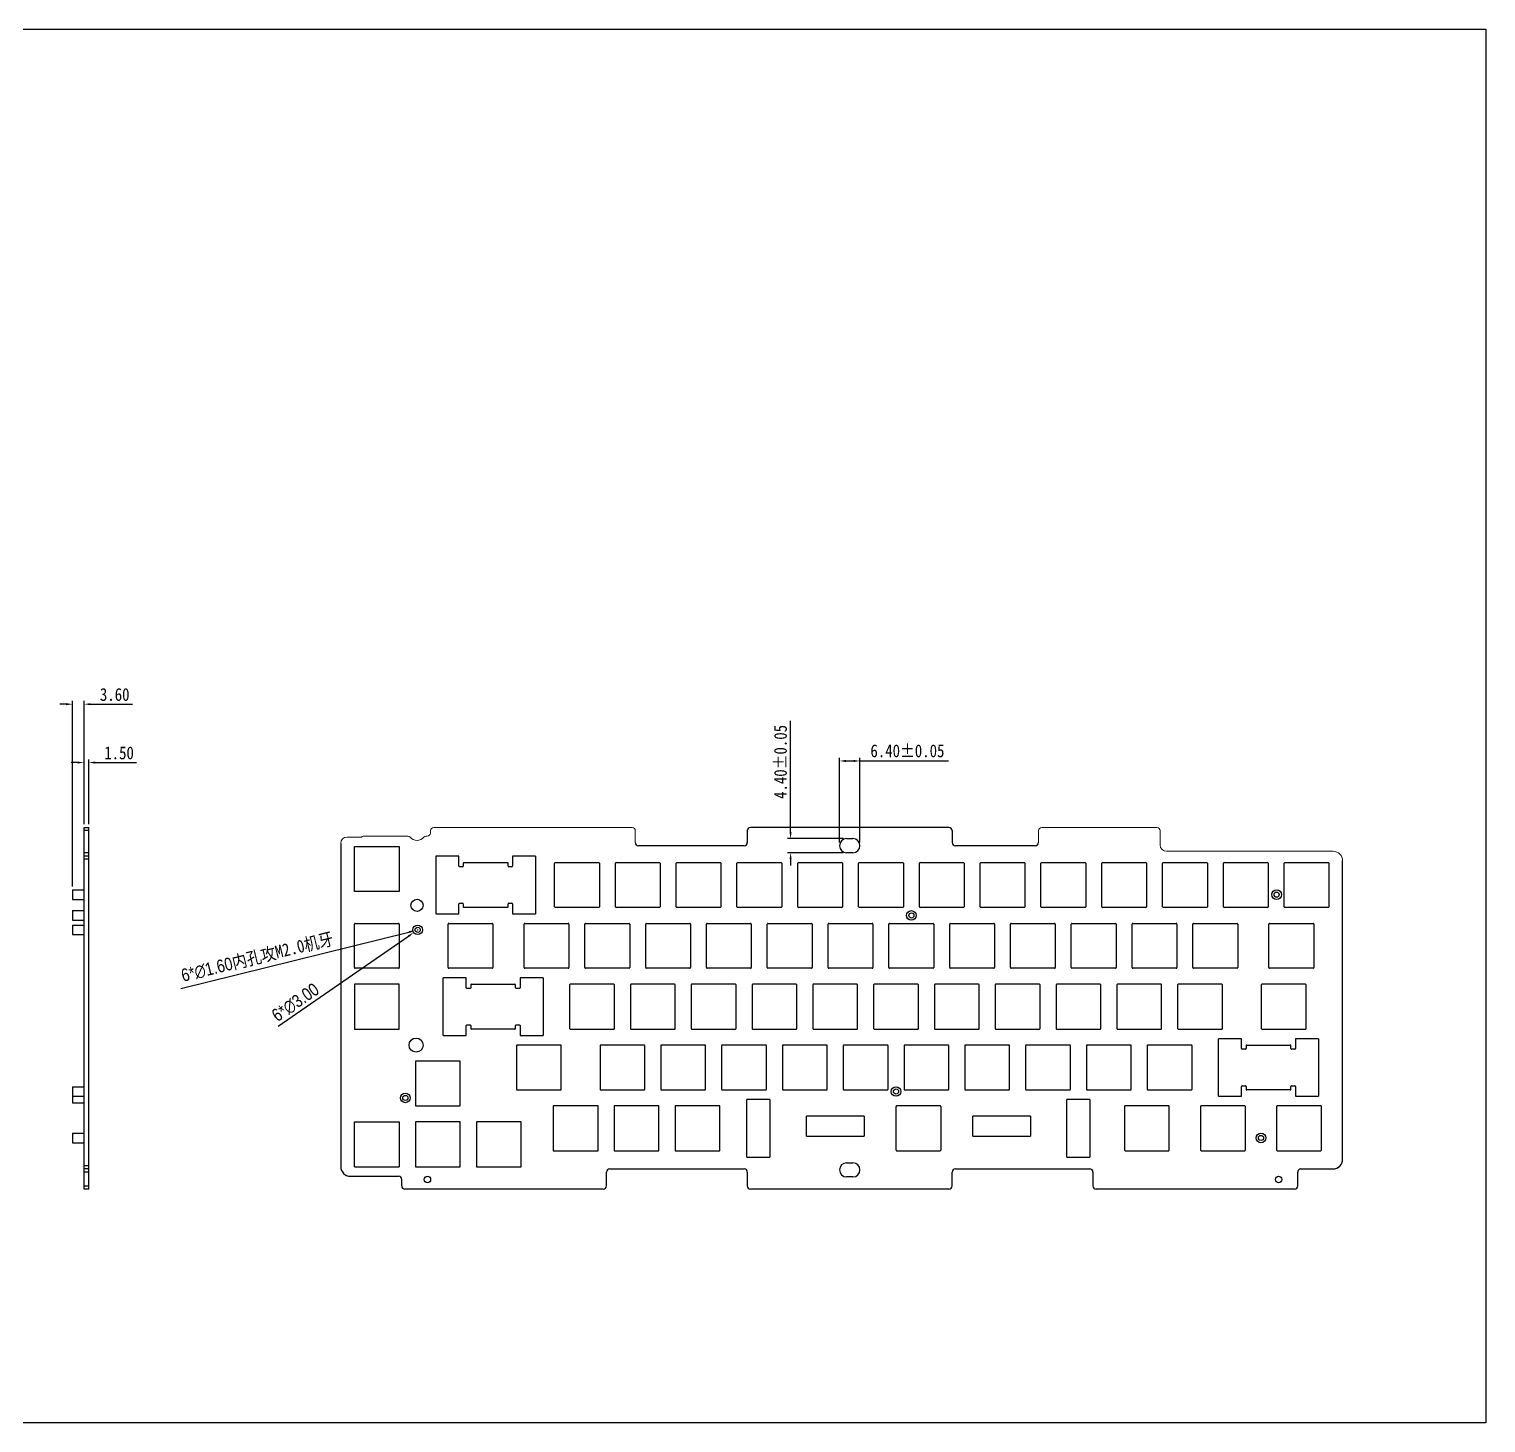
# Model space of a CAD drawing. Header units: millimetres. Extents: x -747 to 198, y -64 to 372.
# Drawn here: x -256.8 to 198.4, y -63.7 to 371.7 of the extents above; entities that cross this region are included whole.
import ezdxf

# ---------------------------------------------------------------- set-up
doc = ezdxf.new("R2010")
doc.units = ezdxf.units.MM
doc.header["$LTSCALE"] = 16.335
doc.header["$PDMODE"] = 3
doc.header["$PDSIZE"] = 8
doc.linetypes.add('CENTER2', pattern=[28.575, 19.05, -3.175, 3.175, -3.175])
doc.layers.get('0').update_dxf_attribs({"linetype": 'CONTINUOUS'})
doc.layers.get('Defpoints').update_dxf_attribs({"linetype": 'CONTINUOUS'})
doc.layers.add('中心线', color=1, linetype='CENTER2', lineweight=20)
doc.layers.add('标注尺寸', color=2, linetype='CONTINUOUS')
doc.styles.get("Standard").update_dxf_attribs({"font": '', "width": 0.85, "height": 4})
doc.styles.get('Standard').set_extended_font_data('SimSun')
doc.dimstyles.get("Standard").update_dxf_attribs({"dimtxt": 2.5, "dimasz": 2, "dimexe": 1, "dimexo": 1, "dimgap": 1, "dimtad": 1, "dimzin": 1, "dimdsep": 46, "dimtxsty": 'Standard', "dimcen": 0.09, "dimadec": 0, "dimazin": 2, "dimtp": 0.01, "dimtm": 0.01, "dimtfac": 1, "dimtofl": 0, "dimtmove": 0, "dimatfit": 3, "dimfxl": 1, "dimtolj": 1, "dimarcsym": 0})

# ---------------------------------------------------------------- blocks, each defined once
blk = doc.blocks.new('*D3')
at = {"layer": 'Defpoints', "color": 0}
for p in [(-238.13, 142.59), (-239.63, 122.33), (-238.13, 122.33)]:
    blk.add_point(p, dxfattribs=at)
at = {"layer": '标注尺寸', "color": 0, "lineweight": -2}
for p, q in [((-241.63, 142.59), (-243.63, 142.59)), ((-239.63, 123.33), (-239.63, 143.59)), ((-238.13, 123.33), (-238.13, 143.59)), ((-236.13, 142.59), (-223.26, 142.59))]:
    blk.add_line(p, q, dxfattribs=at)
at = {"layer": '标注尺寸', "color": 0}
for points in [[(-241.63, 142.92), (-241.63, 142.26), (-239.63, 142.59)], [(-236.13, 142.92), (-236.13, 142.26), (-238.13, 142.59)]]:
    blk.add_solid(points, dxfattribs=at)
at = {"layer": '标注尺寸', "color": 0, "insert": (-228.69, 145.59), "char_height": 4, "attachment_point": 5}
blk.add_mtext('\\A1;1.50', dxfattribs=at)
blk = doc.blocks.new('*D4')
at = {"layer": 'Defpoints', "color": 0}
for p in [(-136.16, 90.13), (-134.61, 90.52)]:
    blk.add_point(p, dxfattribs=at)
at = {"layer": '标注尺寸', "color": 0, "lineweight": -2}
for p, q in [((-209.39, 71.96), (-138.1, 89.65)), ((-135.47, 90.33), (-135.29, 90.33)), ((-135.38, 90.24), (-135.38, 90.42))]:
    blk.add_line(p, q, dxfattribs=at)
at = {"layer": '标注尺寸', "color": 0}
blk.add_solid([(-138.18, 89.97), (-138.02, 89.33), (-136.16, 90.13)], dxfattribs=at)
at = {"layer": '标注尺寸', "color": 0, "insert": (-185.45, 81.66), "char_height": 4, "attachment_point": 5, "rotation": 13.9345}
blk.add_mtext('\\A1;{\\fMS PGothic|b0|i0|c134|p34;6*∅1.60}内孔攻M2.0机牙', dxfattribs=at)
blk = doc.blocks.new('*D5')
at = {"layer": 'Defpoints', "color": 0}
for p in [(-134.15, 91.18), (-136.62, 89.47)]:
    blk.add_point(p, dxfattribs=at)
at = {"layer": '标注尺寸', "color": 0, "lineweight": -2}
for p, q in [((-179.01, 60.21), (-138.26, 88.34)), ((-135.47, 90.33), (-135.29, 90.33)), ((-135.38, 90.24), (-135.38, 90.42))]:
    blk.add_line(p, q, dxfattribs=at)
at = {"layer": '标注尺寸', "color": 0}
blk.add_solid([(-138.45, 88.61), (-138.08, 88.06), (-136.62, 89.47)], dxfattribs=at)
at = {"layer": '标注尺寸', "color": 0, "insert": (-173.55, 67.62), "char_height": 4, "attachment_point": 5, "rotation": 34.6194}
blk.add_mtext('\\A1;{\\fMS PGothic|b0|i0|c134|p34;6*\\fMS PGothic|b0|i0|c128|p34;∅3.00}', dxfattribs=at)
blk = doc.blocks.new('*D6')
at = {"layer": 'Defpoints', "color": 0}
for p in [(-239.63, 160.83), (-239.63, 122.33), (-243.23, 102.82)]:
    blk.add_point(p, dxfattribs=at)
at = {"layer": '标注尺寸', "color": 0, "lineweight": -2}
for p, q in [((-245.23, 160.83), (-247.23, 160.83)), ((-243.23, 103.82), (-243.23, 161.83)), ((-239.63, 123.33), (-239.63, 161.83)), ((-237.63, 160.83), (-224.49, 160.83))]:
    blk.add_line(p, q, dxfattribs=at)
at = {"layer": '标注尺寸', "color": 0}
for points in [[(-245.23, 161.16), (-245.23, 160.5), (-243.23, 160.83)], [(-237.63, 161.16), (-237.63, 160.5), (-239.63, 160.83)]]:
    blk.add_solid(points, dxfattribs=at)
at = {"layer": '标注尺寸', "color": 0, "insert": (-230.06, 163.83), "char_height": 4, "attachment_point": 5}
blk.add_mtext('\\A1;3.60', dxfattribs=at)
blk = doc.blocks.new('*D10')
at = {"layer": 'Defpoints', "color": 0}
for p in [(-1.37, 118.83), (-18.85, 114.43), (-1.37, 114.43)]:
    blk.add_point(p, dxfattribs=at)
at = {"layer": '标注尺寸', "color": 0, "lineweight": -2}
for p, q in [((-18.85, 120.83), (-18.85, 155.65)), ((-2.37, 118.83), (-19.85, 118.83)), ((-2.37, 114.43), (-19.85, 114.43)), ((-18.85, 112.43), (-18.85, 110.43))]:
    blk.add_line(p, q, dxfattribs=at)
at = {"layer": '标注尺寸', "color": 0}
for points in [[(-19.19, 120.83), (-18.52, 120.83), (-18.85, 118.83)], [(-19.19, 112.43), (-18.52, 112.43), (-18.85, 114.43)]]:
    blk.add_solid(points, dxfattribs=at)
at = {"layer": '标注尺寸', "color": 0, "insert": (-22, 142.79), "char_height": 4, "attachment_point": 5, "rotation": 90}
blk.add_mtext('\\A1;4.40%%P0.05', dxfattribs=at)
blk = doc.blocks.new('*D11')
at = {"layer": 'Defpoints', "color": 0}
for p in [(2.83, 143.09), (-3.57, 116.63), (2.83, 116.63)]:
    blk.add_point(p, dxfattribs=at)
at = {"layer": '标注尺寸', "color": 0, "lineweight": -2}
for p, q in [((-3.57, 117.63), (-3.57, 144.09)), ((-1.57, 143.09), (0.83, 143.09)), ((2.83, 117.63), (2.83, 144.09)), ((2.83, 143.09), (30.48, 143.09))]:
    blk.add_line(p, q, dxfattribs=at)
at = {"layer": '标注尺寸', "color": 0}
for points in [[(-1.57, 143.42), (-1.57, 142.76), (-3.57, 143.09)], [(0.83, 143.42), (0.83, 142.76), (2.83, 143.09)]]:
    blk.add_solid(points, dxfattribs=at)
at = {"layer": '标注尺寸', "color": 0, "insert": (17.66, 146.23), "char_height": 4, "attachment_point": 5}
blk.add_mtext('\\A1;6.40%%P0.05', dxfattribs=at)

msp = doc.modelspace()

# ---------------------------------------------------------------- linework, layer by layer
at = {"color": 7, "linetype": 'Continuous'}
for p, q in [((-239.633, 9.326), (-239.633, 122.326)), ((-239.633, 122.326), (-238.133, 122.326)), ((-238.133, 121.326), (-239.633, 121.326)), ((-238.133, 9.326), (-238.133, 122.326)), ((-32.369, 121.326), (-32.369, 117.626)), ((30.631, 122.326), (-31.369, 122.326)), ((-1.369, 118.826), (0.631, 118.826)), ((31.631, 121.326), (31.631, 117.626)), ((-238.133, 114.376), (-239.633, 114.376)), ((-159.434, 117.326), (-159.434, 16.355)), ((-155.134, 116.326), (-141.134, 116.326)), ((-155.134, 102.326), (-155.134, 116.326)), ((-141.134, 116.326), (-141.134, 102.326)), ((-33.369, 116.626), (-66.369, 116.626)), ((0.631, 114.426), (-1.369, 114.426)), ((57.631, 116.626), (32.631, 116.626)), ((-238.133, 113.376), (-239.633, 113.376)), ((-238.133, 112.376), (-239.633, 112.376)), ((-122.529, 113.326), (-129.729, 113.326)), ((-129.729, 113.326), (-129.729, 95.326)), ((-122.529, 110.226), (-122.529, 113.326)), ((-121.329, 110.026), (-122.329, 110.026)), ((-121.129, 111.126), (-121.129, 110.226)), ((-120.929, 111.326), (-107.329, 111.326)), ((-107.129, 110.226), (-107.129, 111.126)), ((-105.929, 110.026), (-106.929, 110.026)), ((-98.529, 113.326), (-105.729, 113.326)), ((-105.729, 113.326), (-105.729, 110.226)), ((-98.529, 113.326), (-98.529, 95.326)), ((-92.604, 97.526), (-92.604, 111.126)), ((-92.404, 111.326), (-78.804, 111.326)), ((-78.604, 111.126), (-78.604, 97.526)), ((-73.604, 97.526), (-73.604, 111.126)), ((-73.404, 111.326), (-59.804, 111.326)), ((-59.604, 111.126), (-59.604, 97.526)), ((-54.604, 97.526), (-54.604, 111.126)), ((-54.404, 111.326), (-40.804, 111.326)), ((-40.604, 111.126), (-40.604, 97.526)), ((-35.604, 97.526), (-35.604, 111.126)), ((-35.404, 111.326), (-21.804, 111.326)), ((-21.604, 111.126), (-21.604, 97.526)), ((-16.604, 97.526), (-16.604, 111.126)), ((-16.404, 111.326), (-2.804, 111.326)), ((-2.604, 111.126), (-2.604, 97.526)), ((2.396, 97.526), (2.396, 111.126)), ((2.596, 111.326), (16.196, 111.326)), ((16.396, 111.126), (16.396, 97.526)), ((21.396, 97.526), (21.396, 111.126)), ((21.596, 111.326), (35.196, 111.326)), ((35.396, 111.126), (35.396, 97.526)), ((40.396, 97.526), (40.396, 111.126)), ((40.596, 111.326), (54.196, 111.326)), ((54.396, 111.126), (54.396, 97.526)), ((59.396, 97.526), (59.396, 111.126)), ((59.596, 111.326), (73.196, 111.326)), ((73.396, 111.126), (73.396, 97.526)), ((78.396, 97.526), (78.396, 111.126)), ((78.596, 111.326), (92.196, 111.326)), ((92.396, 111.126), (92.396, 97.526)), ((97.396, 97.526), (97.396, 111.126)), ((97.596, 111.326), (111.196, 111.326)), ((111.396, 111.126), (111.396, 97.526)), ((116.396, 97.526), (116.396, 111.126)), ((116.596, 111.326), (130.196, 111.326)), ((130.396, 111.126), (130.396, 97.526)), ((135.396, 97.526), (135.396, 111.126)), ((135.596, 111.326), (149.196, 111.326)), ((149.396, 111.126), (149.396, 97.526)), ((153.662, 18.655), (153.662, 111.876)), ((-243.233, 102.826), (-239.633, 102.826)), ((-243.233, 102.824), (-243.233, 99.827)), ((-141.134, 102.326), (-155.134, 102.326)), ((-243.233, 99.826), (-239.633, 99.826)), ((-243.233, 96.326), (-239.633, 96.326)), ((-243.233, 96.324), (-243.233, 93.327)), ((-122.529, 95.326), (-122.529, 98.426)), ((-122.329, 98.626), (-121.329, 98.626)), ((-121.129, 98.426), (-121.129, 97.526)), ((-107.329, 97.326), (-120.929, 97.326)), ((-107.129, 97.526), (-107.129, 98.426)), ((-106.929, 98.626), (-105.929, 98.626)), ((-105.729, 98.426), (-105.729, 95.326)), ((-78.804, 97.326), (-92.404, 97.326)), ((-59.804, 97.326), (-73.404, 97.326)), ((-40.804, 97.326), (-54.404, 97.326)), ((-21.804, 97.326), (-35.404, 97.326)), ((-2.804, 97.326), (-16.404, 97.326)), ((16.196, 97.326), (2.596, 97.326)), ((35.196, 97.326), (21.596, 97.326)), ((54.196, 97.326), (40.596, 97.326)), ((73.196, 97.326), (59.596, 97.326)), ((92.196, 97.326), (78.596, 97.326)), ((111.196, 97.326), (97.596, 97.326)), ((130.196, 97.326), (116.596, 97.326)), ((149.196, 97.326), (135.596, 97.326)), ((-243.233, 93.326), (-239.633, 93.326)), ((-243.233, 91.826), (-239.633, 91.826)), ((-243.233, 91.824), (-243.233, 88.827)), ((-155.134, 78.526), (-155.134, 92.126)), ((-154.934, 92.326), (-141.334, 92.326)), ((-141.134, 92.126), (-141.134, 78.526)), ((-129.729, 95.326), (-122.529, 95.326)), ((-125.899, 78.526), (-125.899, 92.126)), ((-125.699, 92.326), (-112.099, 92.326)), ((-111.899, 92.126), (-111.899, 78.526)), ((-105.729, 95.326), (-98.529, 95.326)), ((-102.134, 78.526), (-102.134, 92.126)), ((-101.934, 92.326), (-88.334, 92.326)), ((-88.134, 92.126), (-88.134, 78.526)), ((-83.134, 78.526), (-83.134, 92.126)), ((-82.934, 92.326), (-69.334, 92.326)), ((-69.134, 92.126), (-69.134, 78.526)), ((-64.134, 78.526), (-64.134, 92.126)), ((-63.934, 92.326), (-50.334, 92.326)), ((-50.134, 92.126), (-50.134, 78.526)), ((-45.134, 78.526), (-45.134, 92.126)), ((-44.934, 92.326), (-31.334, 92.326)), ((-31.134, 92.126), (-31.134, 78.526)), ((-26.134, 78.526), (-26.134, 92.126)), ((-25.934, 92.326), (-12.334, 92.326)), ((-12.134, 92.126), (-12.134, 78.526)), ((-7.134, 78.526), (-7.134, 92.126)), ((-6.934, 92.326), (6.666, 92.326)), ((6.866, 92.126), (6.866, 78.526)), ((11.866, 78.526), (11.866, 92.126)), ((12.066, 92.326), (25.666, 92.326)), ((25.866, 92.126), (25.866, 78.526)), ((30.866, 78.526), (30.866, 92.126)), ((31.066, 92.326), (44.666, 92.326)), ((44.866, 92.126), (44.866, 78.526)), ((49.866, 78.526), (49.866, 92.126)), ((50.066, 92.326), (63.666, 92.326)), ((63.866, 92.126), (63.866, 78.526)), ((68.866, 78.526), (68.866, 92.126)), ((69.066, 92.326), (82.666, 92.326)), ((82.866, 92.126), (82.866, 78.526)), ((87.866, 78.526), (87.866, 92.126)), ((88.066, 92.326), (101.666, 92.326)), ((101.866, 92.126), (101.866, 78.526)), ((106.866, 78.526), (106.866, 92.126)), ((107.066, 92.326), (120.666, 92.326)), ((120.866, 92.126), (120.866, 78.526)), ((130.631, 78.526), (130.631, 92.126)), ((130.831, 92.326), (144.431, 92.326)), ((144.631, 92.126), (144.631, 78.526)), ((-243.233, 88.826), (-239.633, 88.826)), ((-141.334, 78.326), (-154.934, 78.326)), ((-112.099, 78.326), (-125.699, 78.326)), ((-88.334, 78.326), (-101.934, 78.326)), ((-69.334, 78.326), (-82.934, 78.326)), ((-50.334, 78.326), (-63.934, 78.326)), ((-31.334, 78.326), (-44.934, 78.326)), ((-12.334, 78.326), (-25.934, 78.326)), ((6.666, 78.326), (-6.934, 78.326)), ((25.666, 78.326), (12.066, 78.326)), ((44.666, 78.326), (31.066, 78.326)), ((63.666, 78.326), (50.066, 78.326)), ((82.666, 78.326), (69.066, 78.326)), ((101.666, 78.326), (88.066, 78.326)), ((120.666, 78.326), (107.066, 78.326)), ((144.431, 78.326), (130.831, 78.326)), ((-141.134, 73.326), (-155.134, 73.326)), ((-155.134, 73.326), (-155.134, 59.326)), ((-141.134, 59.326), (-141.134, 73.326)), ((-120.204, 75.326), (-127.404, 75.326)), ((-127.404, 57.326), (-127.404, 75.326)), ((-120.204, 72.226), (-120.204, 75.326)), ((-118.804, 73.126), (-118.804, 72.226)), ((-118.604, 73.326), (-105.004, 73.326)), ((-104.804, 72.226), (-104.804, 73.126)), ((-96.204, 75.326), (-103.404, 75.326)), ((-103.404, 75.326), (-103.404, 72.226)), ((-96.204, 75.326), (-96.204, 57.326)), ((-87.899, 73.126), (-87.899, 59.526)), ((-74.099, 73.326), (-87.699, 73.326)), ((-73.899, 59.526), (-73.899, 73.126)), ((-68.899, 73.126), (-68.899, 59.526)), ((-55.099, 73.326), (-68.699, 73.326)), ((-54.899, 59.526), (-54.899, 73.126)), ((-49.899, 73.126), (-49.899, 59.526)), ((-36.099, 73.326), (-49.699, 73.326)), ((-35.899, 59.526), (-35.899, 73.126)), ((-30.899, 73.126), (-30.899, 59.526)), ((-17.099, 73.326), (-30.699, 73.326)), ((-16.899, 59.526), (-16.899, 73.126)), ((-11.899, 73.126), (-11.899, 59.526)), ((1.901, 73.326), (-11.699, 73.326)), ((2.101, 59.526), (2.101, 73.126)), ((7.101, 73.126), (7.101, 59.526)), ((20.901, 73.326), (7.301, 73.326)), ((21.101, 59.526), (21.101, 73.126)), ((26.101, 73.126), (26.101, 59.526)), ((39.901, 73.326), (26.301, 73.326)), ((40.101, 59.526), (40.101, 73.126)), ((45.101, 73.126), (45.101, 59.526)), ((58.901, 73.326), (45.301, 73.326)), ((59.101, 59.526), (59.101, 73.126)), ((64.101, 73.126), (64.101, 59.526)), ((77.901, 73.326), (64.301, 73.326)), ((78.101, 59.526), (78.101, 73.126)), ((83.101, 73.126), (83.101, 59.526)), ((96.901, 73.326), (83.301, 73.326)), ((97.101, 59.526), (97.101, 73.126)), ((102.101, 73.126), (102.101, 59.526)), ((115.901, 73.326), (102.301, 73.326)), ((116.101, 59.526), (116.101, 73.126)), ((128.246, 73.126), (128.246, 59.526)), ((142.046, 73.326), (128.446, 73.326)), ((142.246, 59.526), (142.246, 73.126)), ((-119.004, 72.026), (-120.004, 72.026)), ((-103.604, 72.026), (-104.604, 72.026)), ((-155.134, 59.326), (-141.134, 59.326)), ((-120.204, 57.326), (-120.204, 60.426)), ((-120.004, 60.626), (-119.004, 60.626)), ((-118.804, 60.426), (-118.804, 59.526)), ((-105.004, 59.326), (-118.604, 59.326)), ((-104.804, 59.526), (-104.804, 60.426)), ((-104.604, 60.626), (-103.604, 60.626)), ((-103.404, 60.426), (-103.404, 57.326)), ((-87.699, 59.326), (-74.099, 59.326)), ((-68.699, 59.326), (-55.099, 59.326)), ((-49.699, 59.326), (-36.099, 59.326)), ((-30.699, 59.326), (-17.099, 59.326)), ((-11.699, 59.326), (1.901, 59.326)), ((7.301, 59.326), (20.901, 59.326)), ((26.301, 59.326), (39.901, 59.326)), ((45.301, 59.326), (58.901, 59.326)), ((64.301, 59.326), (77.901, 59.326)), ((83.301, 59.326), (96.901, 59.326)), ((102.301, 59.326), (115.901, 59.326)), ((128.446, 59.326), (142.046, 59.326)), ((-127.404, 57.326), (-120.204, 57.326)), ((-103.404, 57.326), (-96.204, 57.326)), ((114.896, 38.326), (114.896, 56.326)), ((122.096, 56.326), (114.896, 56.326)), ((122.096, 53.226), (122.096, 56.326)), ((138.896, 56.326), (138.896, 53.226)), ((146.096, 56.326), (138.896, 56.326)), ((146.096, 56.326), (146.096, 38.326)), ((-90.554, 54.326), (-104.554, 54.326)), ((-104.554, 54.326), (-104.554, 40.326)), ((-90.554, 40.326), (-90.554, 54.326)), ((-78.409, 54.126), (-78.409, 40.526)), ((-64.609, 54.326), (-78.209, 54.326)), ((-64.409, 40.526), (-64.409, 54.126)), ((-59.409, 54.126), (-59.409, 40.526)), ((-45.609, 54.326), (-59.209, 54.326)), ((-45.409, 40.526), (-45.409, 54.126)), ((-40.409, 54.126), (-40.409, 40.526)), ((-26.609, 54.326), (-40.209, 54.326)), ((-26.409, 40.526), (-26.409, 54.126)), ((-21.409, 54.126), (-21.409, 40.526)), ((-7.609, 54.326), (-21.209, 54.326)), ((-7.409, 40.526), (-7.409, 54.126)), ((-2.409, 54.126), (-2.409, 40.526)), ((11.391, 54.326), (-2.209, 54.326)), ((11.591, 40.526), (11.591, 54.126)), ((16.591, 54.126), (16.591, 40.526)), ((30.391, 54.326), (16.791, 54.326)), ((30.591, 40.526), (30.591, 54.126)), ((35.591, 54.126), (35.591, 40.526)), ((49.391, 54.326), (35.791, 54.326)), ((49.591, 40.526), (49.591, 54.126)), ((54.591, 54.126), (54.591, 40.526)), ((68.391, 54.326), (54.791, 54.326)), ((68.591, 40.526), (68.591, 54.126)), ((73.591, 54.126), (73.591, 40.526)), ((87.391, 54.326), (73.791, 54.326)), ((87.591, 40.526), (87.591, 54.126)), ((92.591, 54.126), (92.591, 40.526)), ((106.391, 54.326), (92.791, 54.326)), ((106.591, 40.526), (106.591, 54.126)), ((123.296, 53.026), (122.296, 53.026)), ((123.496, 54.126), (123.496, 53.226)), ((123.696, 54.326), (137.296, 54.326)), ((137.496, 53.226), (137.496, 54.126)), ((138.696, 53.026), (137.696, 53.026)), ((-122.084, 49.326), (-136.084, 49.326)), ((-136.084, 49.326), (-136.084, 35.326)), ((-122.084, 35.326), (-122.084, 49.326)), ((-243.233, 41.326), (-239.633, 41.326)), ((-243.233, 41.324), (-243.233, 36.327)), ((122.096, 38.326), (122.096, 41.426)), ((122.296, 41.626), (123.296, 41.626)), ((123.496, 41.426), (123.496, 40.526)), ((137.496, 40.526), (137.496, 41.426)), ((137.696, 41.626), (138.696, 41.626)), ((138.896, 41.426), (138.896, 38.326)), ((-243.233, 38.326), (-239.633, 38.326)), ((-104.554, 40.326), (-90.554, 40.326)), ((-78.209, 40.326), (-64.609, 40.326)), ((-59.209, 40.326), (-45.609, 40.326)), ((-40.209, 40.326), (-26.609, 40.326)), ((-25.309, 37.326), (-32.509, 37.326)), ((-32.509, 19.326), (-32.509, 37.326)), ((-25.309, 37.326), (-25.309, 19.326)), ((-21.209, 40.326), (-7.609, 40.326)), ((-2.209, 40.326), (11.391, 40.326)), ((16.791, 40.326), (30.391, 40.326)), ((35.791, 40.326), (49.391, 40.326)), ((54.791, 40.326), (68.391, 40.326)), ((67.491, 19.326), (67.491, 37.326)), ((74.691, 37.326), (67.491, 37.326)), ((73.791, 40.326), (87.391, 40.326)), ((74.691, 37.326), (74.691, 19.326)), ((92.791, 40.326), (106.391, 40.326)), ((114.896, 38.326), (122.096, 38.326)), ((137.296, 40.326), (123.696, 40.326)), ((138.896, 38.326), (146.096, 38.326)), ((-243.233, 36.326), (-239.633, 36.326)), ((-136.084, 35.326), (-122.084, 35.326)), ((-79.034, 35.326), (-93.034, 35.326)), ((-93.034, 35.326), (-93.034, 21.326)), ((-79.034, 21.326), (-79.034, 35.326)), ((-59.984, 35.326), (-73.984, 35.326)), ((-73.984, 35.326), (-73.984, 21.326)), ((-59.984, 21.326), (-59.984, 35.326)), ((-40.934, 35.326), (-54.934, 35.326)), ((-54.934, 35.326), (-54.934, 21.326)), ((-40.934, 21.326), (-40.934, 35.326)), ((4.091, 32.076), (-13.909, 32.076)), ((-13.909, 25.826), (-13.909, 32.076)), ((4.091, 32.076), (4.091, 25.826)), ((14.091, 21.526), (14.091, 35.126)), ((27.891, 35.326), (14.291, 35.326)), ((28.091, 35.126), (28.091, 21.526)), ((38.091, 25.826), (38.091, 32.076)), ((56.091, 32.076), (38.091, 32.076)), ((56.091, 32.076), (56.091, 25.826)), ((85.496, 35.126), (85.496, 21.526)), ((99.296, 35.326), (85.696, 35.326)), ((99.496, 21.526), (99.496, 35.126)), ((109.261, 35.126), (109.261, 21.526)), ((123.061, 35.326), (109.461, 35.326)), ((123.261, 21.526), (123.261, 35.126)), ((133.026, 35.126), (133.026, 21.526)), ((146.826, 35.326), (133.226, 35.326)), ((147.026, 21.526), (147.026, 35.126)), ((-155.134, 30.326), (-141.134, 30.326)), ((-155.134, 16.326), (-155.134, 30.326)), ((-141.134, 30.326), (-141.134, 16.326)), ((-122.084, 30.326), (-136.084, 30.326)), ((-136.084, 30.326), (-136.084, 16.326)), ((-122.084, 16.326), (-122.084, 30.326)), ((-103.034, 30.326), (-117.034, 30.326)), ((-117.034, 30.326), (-117.034, 16.326)), ((-103.034, 16.326), (-103.034, 30.326)), ((-243.233, 26.826), (-239.633, 26.826)), ((-243.233, 26.824), (-243.233, 23.827)), ((-243.233, 23.826), (-239.633, 23.826)), ((-13.909, 25.826), (4.091, 25.826)), ((38.091, 25.826), (56.091, 25.826)), ((-93.034, 21.326), (-79.034, 21.326)), ((-73.984, 21.326), (-59.984, 21.326)), ((-54.934, 21.326), (-40.934, 21.326)), ((-32.509, 19.326), (-25.309, 19.326)), ((14.291, 21.326), (27.891, 21.326)), ((67.491, 19.326), (74.691, 19.326)), ((85.696, 21.326), (99.296, 21.326)), ((109.461, 21.326), (123.061, 21.326)), ((133.226, 21.326), (146.826, 21.326)), ((-239.633, 16.655), (-238.133, 16.655)), ((-238.133, 15.655), (-239.633, 15.655)), ((-238.133, 14.655), (-239.633, 14.655)), ((-155.134, 16.326), (-141.134, 16.326)), ((-136.084, 16.326), (-122.084, 16.326)), ((-117.034, 16.326), (-103.034, 16.326)), ((-76.369, 10.326), (-76.369, 14.655)), ((-75.369, 15.655), (-33.369, 15.655)), ((-32.369, 14.655), (-32.369, 10.326)), ((-1.369, 17.526), (0.631, 17.526)), ((31.631, 10.326), (31.631, 14.655)), ((32.631, 15.655), (74.631, 15.655)), ((75.631, 14.655), (75.631, 10.326)), ((139.631, 10.326), (139.631, 14.655)), ((140.631, 15.655), (150.662, 15.655)), ((-239.633, 10.326), (-238.133, 10.326)), ((-238.133, 9.326), (-239.633, 9.326)), ((-156.434, 13.355), (-141.369, 13.355)), ((-140.369, 10.326), (-140.369, 12.355)), ((-77.369, 9.326), (-139.369, 9.326)), ((30.631, 9.326), (-31.369, 9.326)), ((0.631, 13.126), (-1.369, 13.126)), ((138.631, 9.326), (76.631, 9.326))]:
    msp.add_line(p, q, dxfattribs=at)
msp.add_lwpolyline([(-747.423, 371.725), (198.417, 371.725), (198.417, -63.697), (-747.423, -63.697)], close=True)
for centre, radius in [((133.026, 101.326), 1.5), ((133.026, 101.326), 0.8), ((-135.593, 97.997), 1.9), ((18.896, 94.826), 1.5), ((18.896, 94.826), 0.8), ((-135.384, 90.326), 1.5), ((-135.384, 90.326), 0.8), ((14.091, 39.826), 1.5), ((-139.234, 37.826), 1.5), ((-139.234, 37.826), 0.8), ((14.091, 39.826), 0.8), ((128.143, 25.326), 1.5), ((128.143, 25.326), 0.8), ((-132.338, 12.326), 1), ((133.662, 12.326), 1)]:
    msp.add_circle(centre, radius, dxfattribs=at)
msp.add_circle((-135.894, 54.326), 2.2)
for centre, radius, start, end in [((-31.369, 121.326), 1, 90, 180), ((-1.369, 116.626), 2.2, 90, 270), ((0.631, 116.626), 2.2, 270, 90), ((30.631, 121.326), 1, 0, 90), ((-66.369, 117.626), 1, 180, 270), ((-33.369, 117.626), 1, 270, 0), ((32.631, 117.626), 1, 180, 270), ((57.631, 117.626), 1, 270, 0), ((-122.329, 110.226), 0.2, 180, 270), ((-121.329, 110.226), 0.2, 270, 0), ((-120.929, 111.126), 0.2, 90, 180), ((-107.329, 111.126), 0.2, 0, 90), ((-106.929, 110.226), 0.2, 180, 270), ((-105.929, 110.226), 0.2, 270, 0), ((-92.404, 111.126), 0.2, 90, 180), ((-78.804, 111.126), 0.2, 360, 90), ((-73.404, 111.126), 0.2, 90, 180), ((-59.804, 111.126), 0.2, 0, 90), ((-54.404, 111.126), 0.2, 90, 180), ((-40.804, 111.126), 0.2, 0, 90), ((-35.404, 111.126), 0.2, 90, 180), ((-21.804, 111.126), 0.2, 360, 90), ((-16.404, 111.126), 0.2, 90, 180), ((-2.804, 111.126), 0.2, 0, 90), ((2.596, 111.126), 0.2, 90, 180), ((16.196, 111.126), 0.2, 360, 90), ((21.596, 111.126), 0.2, 90, 180), ((35.196, 111.126), 0.2, 360, 90), ((40.596, 111.126), 0.2, 90, 180), ((54.196, 111.126), 0.2, 360, 90), ((59.596, 111.126), 0.2, 90, 180), ((73.196, 111.126), 0.2, 360, 90), ((78.596, 111.126), 0.2, 90, 180), ((92.196, 111.126), 0.2, 360, 90), ((97.596, 111.126), 0.2, 90, 180), ((111.196, 111.126), 0.2, 0, 90), ((116.596, 111.126), 0.2, 90, 180), ((130.196, 111.126), 0.2, 360, 90), ((135.596, 111.126), 0.2, 90, 180), ((149.196, 111.126), 0.2, 360, 90), ((-122.329, 98.426), 0.2, 90, 180), ((-121.329, 98.426), 0.2, 360, 90), ((-120.929, 97.526), 0.2, 180, 270), ((-107.329, 97.526), 0.2, 270, 0), ((-106.929, 98.426), 0.2, 90, 180), ((-105.929, 98.426), 0.2, 360, 90), ((-92.404, 97.526), 0.2, 180, 270), ((-78.804, 97.526), 0.2, 270, 0), ((-73.404, 97.526), 0.2, 180, 270), ((-59.804, 97.526), 0.2, 270, 0), ((-54.404, 97.526), 0.2, 180, 270), ((-40.804, 97.526), 0.2, 270, 0), ((-35.404, 97.526), 0.2, 180, 270), ((-21.804, 97.526), 0.2, 270, 0), ((-16.404, 97.526), 0.2, 180, 270), ((-2.804, 97.526), 0.2, 270, 0), ((2.596, 97.526), 0.2, 180, 270), ((16.196, 97.526), 0.2, 270, 0), ((21.596, 97.526), 0.2, 180, 270), ((35.196, 97.526), 0.2, 270, 0), ((40.596, 97.526), 0.2, 180, 270), ((54.196, 97.526), 0.2, 270, 0), ((59.596, 97.526), 0.2, 180, 270), ((73.196, 97.526), 0.2, 270, 0), ((78.596, 97.526), 0.2, 180, 270), ((92.196, 97.526), 0.2, 270, 0), ((97.596, 97.526), 0.2, 180, 270), ((111.196, 97.526), 0.2, 270, 360), ((116.596, 97.526), 0.2, 180, 270), ((130.196, 97.526), 0.2, 270, 0), ((135.596, 97.526), 0.2, 180, 270), ((149.196, 97.526), 0.2, 270, 0), ((-154.934, 92.126), 0.2, 90, 180), ((-141.334, 92.126), 0.2, 0, 90), ((-125.699, 92.126), 0.2, 89.99999, 180), ((-112.099, 92.126), 0.2, 0, 90.00001), ((-101.934, 92.126), 0.2, 89.99999, 180), ((-88.334, 92.126), 0.2, 360, 90.00001), ((-82.934, 92.126), 0.2, 89.99999, 180), ((-69.334, 92.126), 0.2, 360, 90.00001), ((-63.934, 92.126), 0.2, 89.99999, 180), ((-50.334, 92.126), 0.2, 0, 90.00001), ((-44.934, 92.126), 0.2, 89.99999, 180), ((-31.334, 92.126), 0.2, 360, 90.00001), ((-25.934, 92.126), 0.2, 89.99999, 180), ((-12.334, 92.126), 0.2, 0, 90.00001), ((-6.934, 92.126), 0.2, 89.99999, 180), ((6.666, 92.126), 0.2, 360, 90.00001), ((12.066, 92.126), 0.2, 89.99999, 180), ((25.666, 92.126), 0.2, 360, 90.00001), ((31.066, 92.126), 0.2, 89.99999, 180), ((44.666, 92.126), 0.2, 360, 90.00001), ((50.066, 92.126), 0.2, 89.99999, 180), ((63.666, 92.126), 0.2, 360, 90.00001), ((69.066, 92.126), 0.2, 89.99999, 180), ((82.666, 92.126), 0.2, 360, 90.00001), ((88.066, 92.126), 0.2, 89.99999, 180), ((101.666, 92.126), 0.2, 360, 90.00001), ((107.066, 92.126), 0.2, 89.99999, 180), ((120.666, 92.126), 0.2, 360, 90.00001), ((130.831, 92.126), 0.2, 89.99999, 180), ((144.431, 92.126), 0.2, 360, 90.00001), ((-154.934, 78.526), 0.2, 180, 270), ((-141.334, 78.526), 0.2, 270, 0), ((-125.699, 78.526), 0.2, 180, 270.00001), ((-112.099, 78.526), 0.2, 269.99999, 0), ((-101.934, 78.526), 0.2, 180, 270.00001), ((-88.334, 78.526), 0.2, 269.99999, 0), ((-82.934, 78.526), 0.2, 180, 270.00001), ((-69.334, 78.526), 0.2, 269.99999, 0), ((-63.934, 78.526), 0.2, 180, 270.00001), ((-50.334, 78.526), 0.2, 269.99999, 0), ((-44.934, 78.526), 0.2, 180, 270.00001), ((-31.334, 78.526), 0.2, 269.99999, 0), ((-25.934, 78.526), 0.2, 180, 270.00001), ((-12.334, 78.526), 0.2, 269.99999, 0), ((-6.934, 78.526), 0.2, 180, 270.00001), ((6.666, 78.526), 0.2, 269.99999, 0), ((12.066, 78.526), 0.2, 180, 270.00001), ((25.666, 78.526), 0.2, 269.99999, 0), ((31.066, 78.526), 0.2, 180, 270.00001), ((44.666, 78.526), 0.2, 269.99999, 0), ((50.066, 78.526), 0.2, 180, 270.00001), ((63.666, 78.526), 0.2, 269.99999, 0), ((69.066, 78.526), 0.2, 180, 270.00001), ((82.666, 78.526), 0.2, 269.99999, 0), ((88.066, 78.526), 0.2, 180, 270.00001), ((101.666, 78.526), 0.2, 269.99999, 0), ((107.066, 78.526), 0.2, 180, 270.00001), ((120.666, 78.526), 0.2, 269.99999, 0), ((130.831, 78.526), 0.2, 180, 270.00001), ((144.431, 78.526), 0.2, 269.99999, 0), ((-118.604, 73.126), 0.2, 90, 180), ((-105.004, 73.126), 0.2, 0, 90), ((-87.699, 73.126), 0.2, 90, 180), ((-74.099, 73.126), 0.2, 360, 90), ((-68.699, 73.126), 0.2, 90, 180), ((-55.099, 73.126), 0.2, 0, 90), ((-49.699, 73.126), 0.2, 90, 180.00001), ((-36.099, 73.126), 0.2, 360, 90), ((-30.699, 73.126), 0.2, 90, 180), ((-17.099, 73.126), 0.2, 0, 90), ((-11.699, 73.126), 0.2, 90, 180.00001), ((1.901, 73.126), 0.2, 360, 90), ((7.301, 73.126), 0.2, 90, 180.00001), ((20.901, 73.126), 0.2, 360, 90), ((26.301, 73.126), 0.2, 90, 180), ((39.901, 73.126), 0.2, 360, 90), ((45.301, 73.126), 0.2, 90, 180.00001), ((58.901, 73.126), 0.2, 360, 90), ((64.301, 73.126), 0.2, 90, 180), ((77.901, 73.126), 0.2, 360, 90), ((83.301, 73.126), 0.2, 90, 180), ((96.901, 73.126), 0.2, 360, 90), ((102.301, 73.126), 0.2, 90, 180.00001), ((115.901, 73.126), 0.2, 360, 90), ((128.446, 73.126), 0.2, 90, 180), ((142.046, 73.126), 0.2, 360, 90), ((-120.004, 72.226), 0.2, 180, 270), ((-119.004, 72.226), 0.2, 270, 0), ((-104.604, 72.226), 0.2, 180, 270), ((-103.604, 72.226), 0.2, 270, 0), ((-120.004, 60.426), 0.2, 90, 180), ((-119.004, 60.426), 0.2, 360, 90), ((-118.604, 59.526), 0.2, 180, 270), ((-105.004, 59.526), 0.2, 270, 0), ((-104.604, 60.426), 0.2, 90, 180), ((-103.604, 60.426), 0.2, 360, 90), ((-87.699, 59.526), 0.2, 180, 270.00001), ((-74.099, 59.526), 0.2, 269.99999, 0.00001), ((-68.699, 59.526), 0.2, 180, 270.00001), ((-55.099, 59.526), 0.2, 269.99999, 0), ((-49.699, 59.526), 0.2, 180, 270.00001), ((-36.099, 59.526), 0.2, 269.99999, 0.00001), ((-30.699, 59.526), 0.2, 180, 270.00001), ((-17.099, 59.526), 0.2, 269.99999, 0), ((-11.699, 59.526), 0.2, 180, 270.00001), ((1.901, 59.526), 0.2, 269.99999, 0), ((7.301, 59.526), 0.2, 180, 270.00001), ((20.901, 59.526), 0.2, 269.99999, 0.00001), ((26.301, 59.526), 0.2, 180, 270.00001), ((39.901, 59.526), 0.2, 269.99999, 0), ((45.301, 59.526), 0.2, 180, 270.00001), ((58.901, 59.526), 0.2, 269.99999, 0), ((64.301, 59.526), 0.2, 180, 270.00001), ((77.901, 59.526), 0.2, 269.99999, 0.00001), ((83.301, 59.526), 0.2, 180, 270.00001), ((96.901, 59.526), 0.2, 269.99999, 0), ((102.301, 59.526), 0.2, 180, 270.00001), ((115.901, 59.526), 0.2, 269.99999, 0.00001), ((128.446, 59.526), 0.2, 180, 270.00001), ((142.046, 59.526), 0.2, 269.99999, 0), ((-78.209, 54.126), 0.2, 90, 180.00001), ((-64.609, 54.126), 0.2, 0, 90), ((-59.209, 54.126), 0.2, 90, 180.00001), ((-45.609, 54.126), 0.2, 360, 90), ((-40.209, 54.126), 0.2, 90, 180), ((-26.609, 54.126), 0.2, 0, 90), ((-21.209, 54.126), 0.2, 90, 180.00001), ((-7.609, 54.126), 0.2, 360, 90), ((-2.209, 54.126), 0.2, 90, 180), ((11.391, 54.126), 0.2, 360, 90), ((16.791, 54.126), 0.2, 90, 180), ((30.391, 54.126), 0.2, 360, 90), ((35.791, 54.126), 0.2, 90, 180.00001), ((49.391, 54.126), 0.2, 360, 90), ((54.791, 54.126), 0.2, 90, 180), ((68.391, 54.126), 0.2, 0, 90), ((73.791, 54.126), 0.2, 90, 180.00001), ((87.391, 54.126), 0.2, 360, 90), ((92.791, 54.126), 0.2, 90, 180.00001), ((106.391, 54.126), 0.2, 360, 90), ((122.296, 53.226), 0.2, 180, 270), ((123.296, 53.226), 0.2, 270, 0), ((123.696, 54.126), 0.2, 90, 180), ((137.296, 54.126), 0.2, 0, 90), ((137.696, 53.226), 0.2, 180, 270), ((138.696, 53.226), 0.2, 270, 0), ((122.296, 41.426), 0.2, 90, 180), ((123.296, 41.426), 0.2, 360, 90), ((137.696, 41.426), 0.2, 90, 180), ((138.696, 41.426), 0.2, 360, 90), ((-78.209, 40.526), 0.2, 180, 270), ((-64.609, 40.526), 0.2, 270, 0), ((-59.209, 40.526), 0.2, 180, 270), ((-45.609, 40.526), 0.2, 270, 0.00001), ((-40.209, 40.526), 0.2, 180, 270), ((-26.609, 40.526), 0.2, 270, 0), ((-21.209, 40.526), 0.2, 180, 270), ((-7.609, 40.526), 0.2, 270, 0.00001), ((-2.209, 40.526), 0.2, 180, 270), ((11.391, 40.526), 0.2, 270, 0.00001), ((16.791, 40.526), 0.2, 180, 270), ((30.391, 40.526), 0.2, 270, 0), ((35.791, 40.526), 0.2, 180, 270), ((49.391, 40.526), 0.2, 270, 0.00001), ((54.791, 40.526), 0.2, 180, 270), ((68.391, 40.526), 0.2, 270, 360), ((73.791, 40.526), 0.2, 180, 270), ((87.391, 40.526), 0.2, 270, 0), ((92.791, 40.526), 0.2, 180, 270), ((106.391, 40.526), 0.2, 270, 0.00001), ((123.696, 40.526), 0.2, 180, 270), ((137.296, 40.526), 0.2, 270, 0), ((14.291, 35.126), 0.2, 90, 180.00001), ((27.891, 35.126), 0.2, 360, 90.00001), ((85.696, 35.126), 0.2, 89.99999, 180.00001), ((99.296, 35.126), 0.2, 0, 90.00001), ((109.461, 35.126), 0.2, 89.99999, 180.00001), ((123.061, 35.126), 0.2, 360, 90.00001), ((133.226, 35.126), 0.2, 89.99999, 180), ((146.826, 35.126), 0.2, 0, 90.00001), ((14.291, 21.526), 0.2, 180, 270.00001), ((27.891, 21.526), 0.2, 269.99999, 0.00001), ((85.696, 21.526), 0.2, 180, 270.00001), ((99.296, 21.526), 0.2, 269.99999, 360), ((109.461, 21.526), 0.2, 180, 270.00001), ((123.061, 21.526), 0.2, 269.99999, 0.00001), ((133.226, 21.526), 0.2, 180, 270.00001), ((146.826, 21.526), 0.2, 269.99999, 360), ((150.662, 18.655), 3, 270, 0), ((-156.434, 16.355), 3, 180, 270), ((-75.369, 14.655), 1, 90, 180), ((-33.369, 14.655), 1, 0, 90), ((-1.369, 15.326), 2.2, 90, 270), ((0.631, 15.326), 2.2, 270, 90), ((32.631, 14.655), 1, 90, 180), ((74.631, 14.655), 1, 0, 90), ((140.631, 14.655), 1, 90, 180), ((-141.369, 12.355), 1, 0, 90), ((-139.369, 10.326), 1, 180, 270), ((-77.369, 10.326), 1, 270, 0), ((-31.369, 10.326), 1, 180, 270), ((30.631, 10.326), 1, 270, 0), ((76.631, 10.326), 1, 180, 270), ((138.631, 10.326), 1, 270, 0)]:
    msp.add_arc(centre, radius, start, end, dxfattribs=at)
at = {"layer": '中心线', "linetype": 'Continuous'}
for p, q in [((-157.434, 119.326), (-152.934, 119.326)), ((-138.474, 119.626), (-151.881, 119.626)), ((-132.369, 119.626), (-132.711, 119.626)), ((-131.369, 121.326), (-131.369, 120.626)), ((-68.369, 122.326), (-130.369, 122.326)), ((-67.369, 117.626), (-67.369, 121.326)), ((58.631, 117.626), (58.631, 121.326)), ((59.631, 122.326), (95.631, 122.326)), ((96.631, 116.876), (96.631, 121.326)), ((150.662, 114.876), (98.631, 114.876))]:
    msp.add_line(p, q, dxfattribs=at)
for centre, radius, start, end in [((-157.434, 117.326), 2, 90, 180), ((-151.881, 117.626), 2, 90, 121.78833), ((-138.474, 118.626), 1, 39.79182, 90), ((-135.593, 121.026), 2.75, 219.79182, 320.20818), ((-132.711, 118.626), 1, 90, 140.20818), ((-132.369, 120.626), 1, 270, 0), ((-130.369, 121.326), 1, 90, 180), ((-68.369, 121.326), 1, 0, 90), ((59.631, 121.326), 1, 90, 180), ((95.631, 121.326), 1, 0, 90), ((98.631, 116.876), 2, 180, 270), ((150.662, 111.876), 3, 0, 90)]:
    msp.add_arc(centre, radius, start, end, dxfattribs=at)

# ---------------------------------------------------------------- dimensions: what is measured, and where the dimension line sits
at = {"layer": '标注尺寸'}
for base, p1, p2, picture, middle in [((-239.633, 160.83), (-243.233, 102.824), (-239.633, 122.326), '*D6', (-230.062, 163.83)), ((-238.133, 142.591), (-239.633, 122.326), (-238.133, 122.326), '*D3', (-228.694, 145.591))]:
    dim = msp.add_linear_dim(base=base, p1=p1, p2=p2, dimstyle='Standard', dxfattribs=at)
    dim.commit()
    dim.dimension.update_dxf_attribs({"geometry": picture, "text_midpoint": middle})
dim = msp.add_linear_dim(base=(-18.852, 114.426), p1=(-1.369, 118.826), p2=(-1.369, 114.426), angle=90, text='<>%%P0.05', dimstyle='Standard', dxfattribs=at)
dim.commit()
dim.dimension.update_dxf_attribs({"geometry": '*D10', "text_midpoint": (-18.852, 142.793), "dimtype": 160})
dim = msp.add_linear_dim(base=(2.831, 143.09), p1=(-3.569, 116.626), p2=(2.831, 116.626), text='<>%%P0.05', dimstyle='Standard', dxfattribs=at)
dim.commit()
dim.dimension.update_dxf_attribs({"geometry": '*D11', "text_midpoint": (17.655, 146.234)})
for p1, p2, text, picture, middle in [((-134.608, 90.518), (-136.161, 90.133), '{\\fMS PGothic|b0|i0|c134|p34;6*<>}内孔攻M2.0机牙', '*D4', (-184.569, 78.122)), ((-134.15, 91.178), (-136.619, 89.473), '{\\fMS PGothic|b0|i0|c134|p34;6*\\fMS PGothic|b0|i0|c128|p34;<>}', '*D5', (-171.85, 65.151))]:
    dim = msp.add_diameter_dim_2p(p1=p1, p2=p2, text=text, dimstyle='Standard', dxfattribs=at)
    dim.commit()
    dim.dimension.update_dxf_attribs({"geometry": picture, "text_midpoint": middle, "dimtype": 163})

doc.saveas('drawing.dxf')
